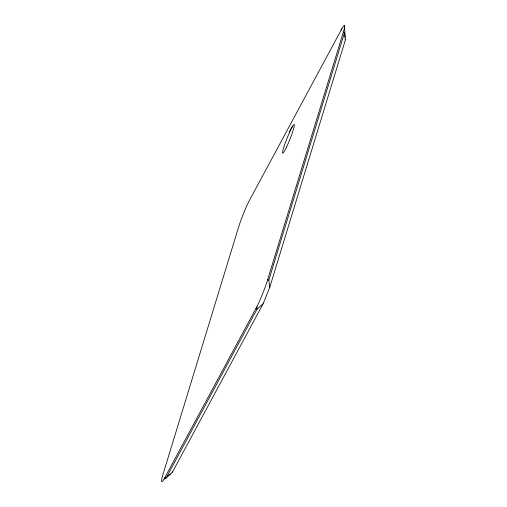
<?xml version="1.0" encoding="UTF-8"?>
<svg xmlns="http://www.w3.org/2000/svg" width="507" height="507" viewBox="0 0 507 507"><rect width="100%" height="100%" fill="white"/><g stroke="black" fill="none" stroke-linecap="round" stroke-linejoin="round"><path stroke-width="0.76" d="M164.059 479.083L256.878 306.748A22.815 2.237 -68.2 0 0 267.652 279.699L343.309 32.239A19.722 1.933 -68.2 0 0 341.946 28.582L249.057 201.089A21.383 2.091 -68.2 0 0 238.55 227.256L163.165 473.83A22.302 2.186 -68.2 0 0 164.059 479.083L166.043 478.133L172.412 472.163L263.139 303.725L269.762 287.279L345.419 39.819L344.475 32.708L343.309 32.239M269.762 287.279L268.818 280.162L344.475 32.708M341.103 30.141L341.946 28.582M289.193 132.169L292.564 125.907M263.139 303.725L257.081 309.118L166.043 478.133L164.87 477.664M167.278 476.105L170.289 474.153M267.652 279.699L268.818 280.162M255.915 308.649L257.081 309.118L256.878 306.748M345.083 39.654L345.419 39.819M172.177 471.795L172.412 472.163M344.557 25.375L345.109 37.448M286.404 147.341A15.413 1.508 -68.2 0 0 294.288 124.589A15.413 1.508 -68.2 0 0 284.719 144.527A15.413 1.508 -68.2 0 0 286.404 147.341"/></g></svg>
